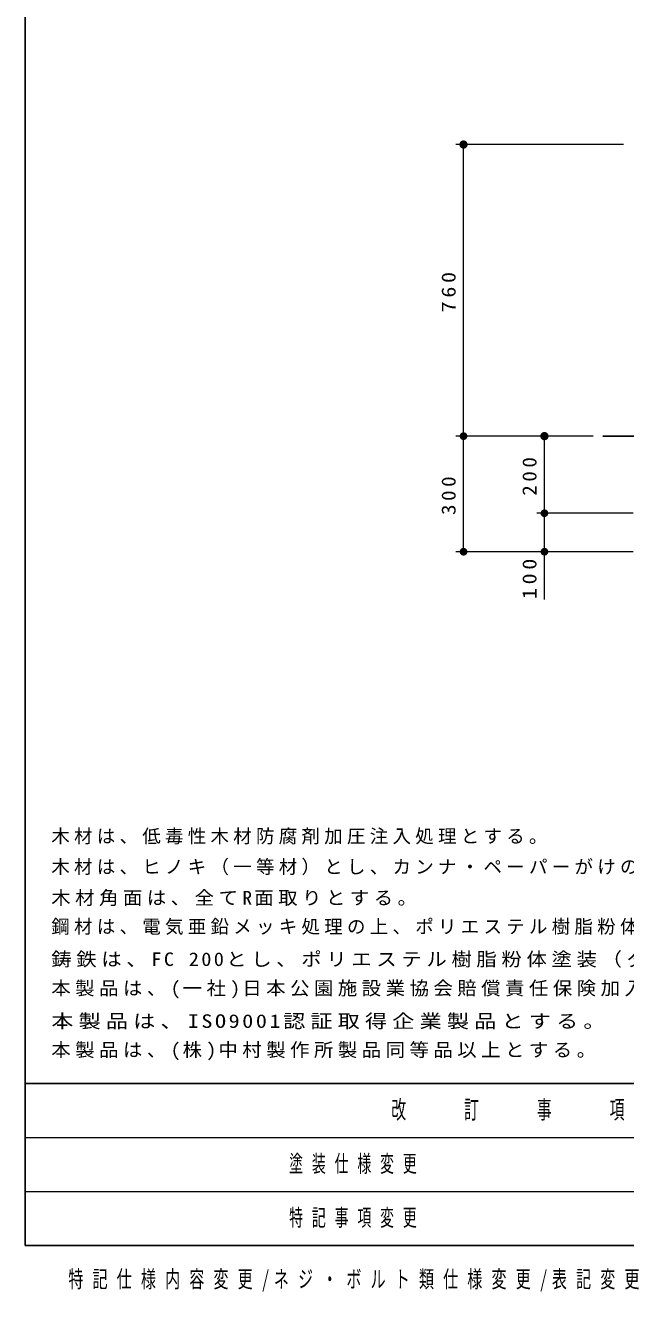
# Model space of a CAD drawing. Units: millimetres on the paper, scale 1:20. Extents: x -365 to 12, y -38 to 257.
# Drawn here: x -365 to -287.1, y -6 to 158.3 of the extents above; entities that cross this region are included whole.
import ezdxf

# ---------------------------------------------------------------- set-up
doc = ezdxf.new("R2010")
doc.units = ezdxf.units.MM
doc.layers.add('1_20', color=3, linetype='Continuous', lineweight=25)
doc.layers.add('99', color=7, linetype='Continuous', lineweight=13)
doc.layers.add('CLASS1', color=7, linetype='Continuous')
doc.styles.add('ＭＳ ゴシック', font='')
doc.styles.get('ＭＳ ゴシック').set_extended_font_data('MS Gothic')

# ---------------------------------------------------------------- blocks, each defined once
blk = doc.blocks.new('filled_dot')
at = {"color": 0, "linetype": 'Continuous', "lineweight": -2, "const_width": 1.25}
blk.add_lwpolyline([(-0.625, 0, 1), (0.625, 0, 1)], format="xyb", close=True, dxfattribs=at)

msp = doc.modelspace()

# ---------------------------------------------------------------- linework, layer by layer
at = {"layer": '1_20', "color": 7, "lineweight": 13}
for p, q in [((-287.367, 142.865), (-309.117, 142.865)), ((-308.117, 105.023), (-308.117, 142.865)), ((-291.27, 105.023), (-309.117, 105.023)), ((-308.117, 90.023), (-308.117, 105.023)), ((-297.617, 95.023), (-297.617, 105.023)), ((-286.117, 95.023), (-298.617, 95.023)), ((-297.617, 83.818), (-297.617, 95.023)), ((-286.117, 90.023), (-309.117, 90.023))]:
    msp.add_line(p, q, dxfattribs=at)
at = {"layer": '1_20'}
msp.add_line((-290.021, 105.023), (-282.617, 105.023), dxfattribs=at)
at = {"layer": '99', "color": 20, "lineweight": 25}
for p, q in [((-365, 257), (-365, 0)), ((-365, 21), (0, 21)), ((-365, 0), (0, 0))]:
    msp.add_line(p, q, dxfattribs=at)
at = {"layer": '99'}
for p, q in [((-365, 14), (-238.5, 14)), ((-365, 7), (-238.5, 7))]:
    msp.add_line(p, q, dxfattribs=at)

# ---------------------------------------------------------------- block references
at = {"layer": '1_20', "color": 7, "lineweight": 13}
for p, xscale, yscale, rotation in [((-308.117, 142.865), 0.431, 0.431, 270), ((-308.117, 105.023), 0.4, 0.4, 270), ((-297.617, 105.023), 0.431, 0.431, 270), ((-297.617, 95.023), 0.4, 0.4, 270), ((-308.117, 90.023), 0.4, 0.4, 90), ((-297.617, 90.023), 0.4, 0.4, 90)]:
    msp.add_blockref('filled_dot', p, dxfattribs=dict(at, xscale=xscale, yscale=yscale, rotation=rotation))

# ---------------------------------------------------------------- texts
at = {"layer": '1_20', "color": 7, "char_height": 1.833, "attachment_point": 8, "rotation": 90, "style": 'ＭＳ ゴシック'}
for s, insert in [('\\T1.33;\\W1.15;760', (-309.117, 123.944)), ('\\T1.33;\\W1.1;200', (-298.617, 100.023)), ('\\T1.33;\\W1.1;300', (-309.117, 97.523)), ('\\T1.33;\\W1.15;100', (-298.617, 86.735))]:
    msp.add_mtext(s, dxfattribs=dict(at, insert=insert))
at = {"layer": '99', "style": 'ＭＳ ゴシック'}
for s, insert, char_height, attachment_point in [('\\T1.64;\\W0.6;改\u3000\u3000訂\u3000\u3000事\u3000\u3000項', (-301.75, 17.5), 2.346, 5), ('\\T1.64;\\W0.6;塗装仕様変更', (-330.75, 10.5), 2.199, 4), ('\\T1.64;\\W0.6;特記事項変更', (-330.75, 3.5), 2.199, 4), ('\\T1.61;\\W0.65;特記仕様内容変更/ネジ・ボルト類仕様変更/表記変更', (-321.75, -6), 2.199, 8)]:
    msp.add_mtext(s, dxfattribs=dict(at, insert=insert, char_height=char_height, attachment_point=attachment_point))
at = {"layer": 'CLASS1', "char_height": 1.76, "attachment_point": 7, "style": 'ＭＳ ゴシック'}
for s, insert in [('\\T1.23;木材は、低毒性木材防腐剤加圧注入処理とする。', (-361.632, 52.036)), ('\\T1.23;木材は、ヒノキ（一等材）とし、カンナ・ペーパーがけの上、木材保護着色塗料（メイプル）塗装仕上げとする。', (-361.632, 48.036)), ('\\T1.23;\\W1.05;木材角面は、全てR面取りとする。', (-361.632, 44.036)), ('\\T1.23;鋼材は、電気亜鉛メッキ処理の上、ポリエステル樹脂粉体塗装(ダークグレー）仕上げとする。', (-361.632, 40.036)), ('\\T1.23;\\W1.1;鋳鉄は、FC\\~200とし、ポリエステル樹脂粉体塗装（ダークグレー）仕上げとする。', (-361.632, 36.036)), ('\\T1.23;\\W1.05;本製品は、(一社)日本公園施設業協会賠償責任保険加入製品とする。', (-361.632, 32.036)), ('\\T1.23;\\W1.2;本製品は、ISO9001認証取得企業製品とする。', (-361.632, 28.036)), ('\\T1.23;\\W1.05;本製品は、(株)中村製作所製品同等品以上とする。', (-361.632, 24.036))]:
    msp.add_mtext(s, dxfattribs=dict(at, insert=insert))

doc.saveas('drawing.dxf')
